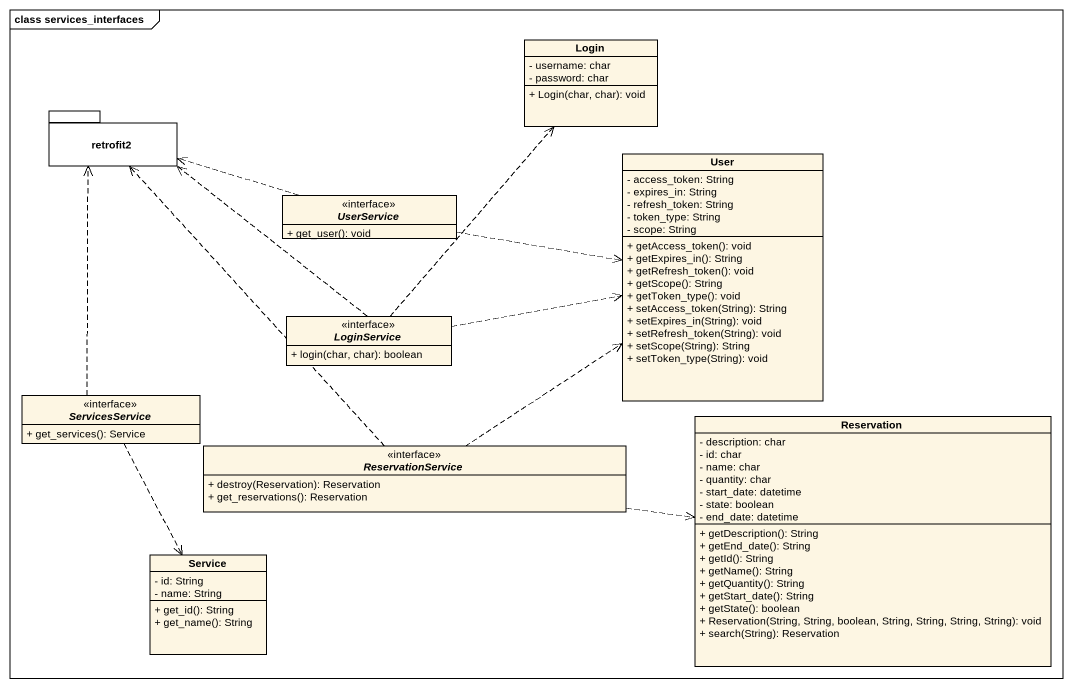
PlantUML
@startuml
mainframe class services_interfaces
hide circle
hide empty members
skinparam classAttributeIconSize 0
class Login {
  - username: char
  - password: char
  + Login(char, char): void
}
package retrofit2 {
}
class User {
  - access_token: String
  - expires_in: String
  - refresh_token: String
  - token_type: String
  - scope: String
  + getAccess_token(): void
  + getExpires_in(): String
  + getRefresh_token(): void
  + getScope(): String
  + getToken_type(): void
  + setAccess_token(String): String
  + setExpires_in(String): void
  + setRefresh_token(String): void
  + setScope(String): String
  + setToken_type(String): void
}
interface UserService {
  + get_user(): void
}
interface LoginService {
  + login(char, char): boolean
}
interface ServicesService {
  + get_services(): Service
}
interface ReservationService {
  + destroy(Reservation): Reservation
  + get_reservations(): Reservation
}
class Reservation {
  - description: char
  - id: char
  - name: char
  - quantity: char
  - start_date: datetime
  - state: boolean
  - end_date: datetime
  + getDescription(): String
  + getEnd_date(): String
  + getId(): String
  + getName(): String
  + getQuantity(): String
  + getStart_date(): String
  + getState(): boolean
  + Reservation(String, String, boolean, String, String, String, String): void
  + search(String): Reservation
}
class Service {
  - id: String
  - name: String
  + get_id(): String
  + get_name(): String
}
UserService .left.> retrofit2
UserService .right.> User
LoginService .up.> Login
LoginService .up.> retrofit2
LoginService .right.> User
ServicesService .up.> retrofit2
ServicesService ..> Service
ReservationService .up.> retrofit2
ReservationService .up.> User
ReservationService .right.> Reservation
@enduml
